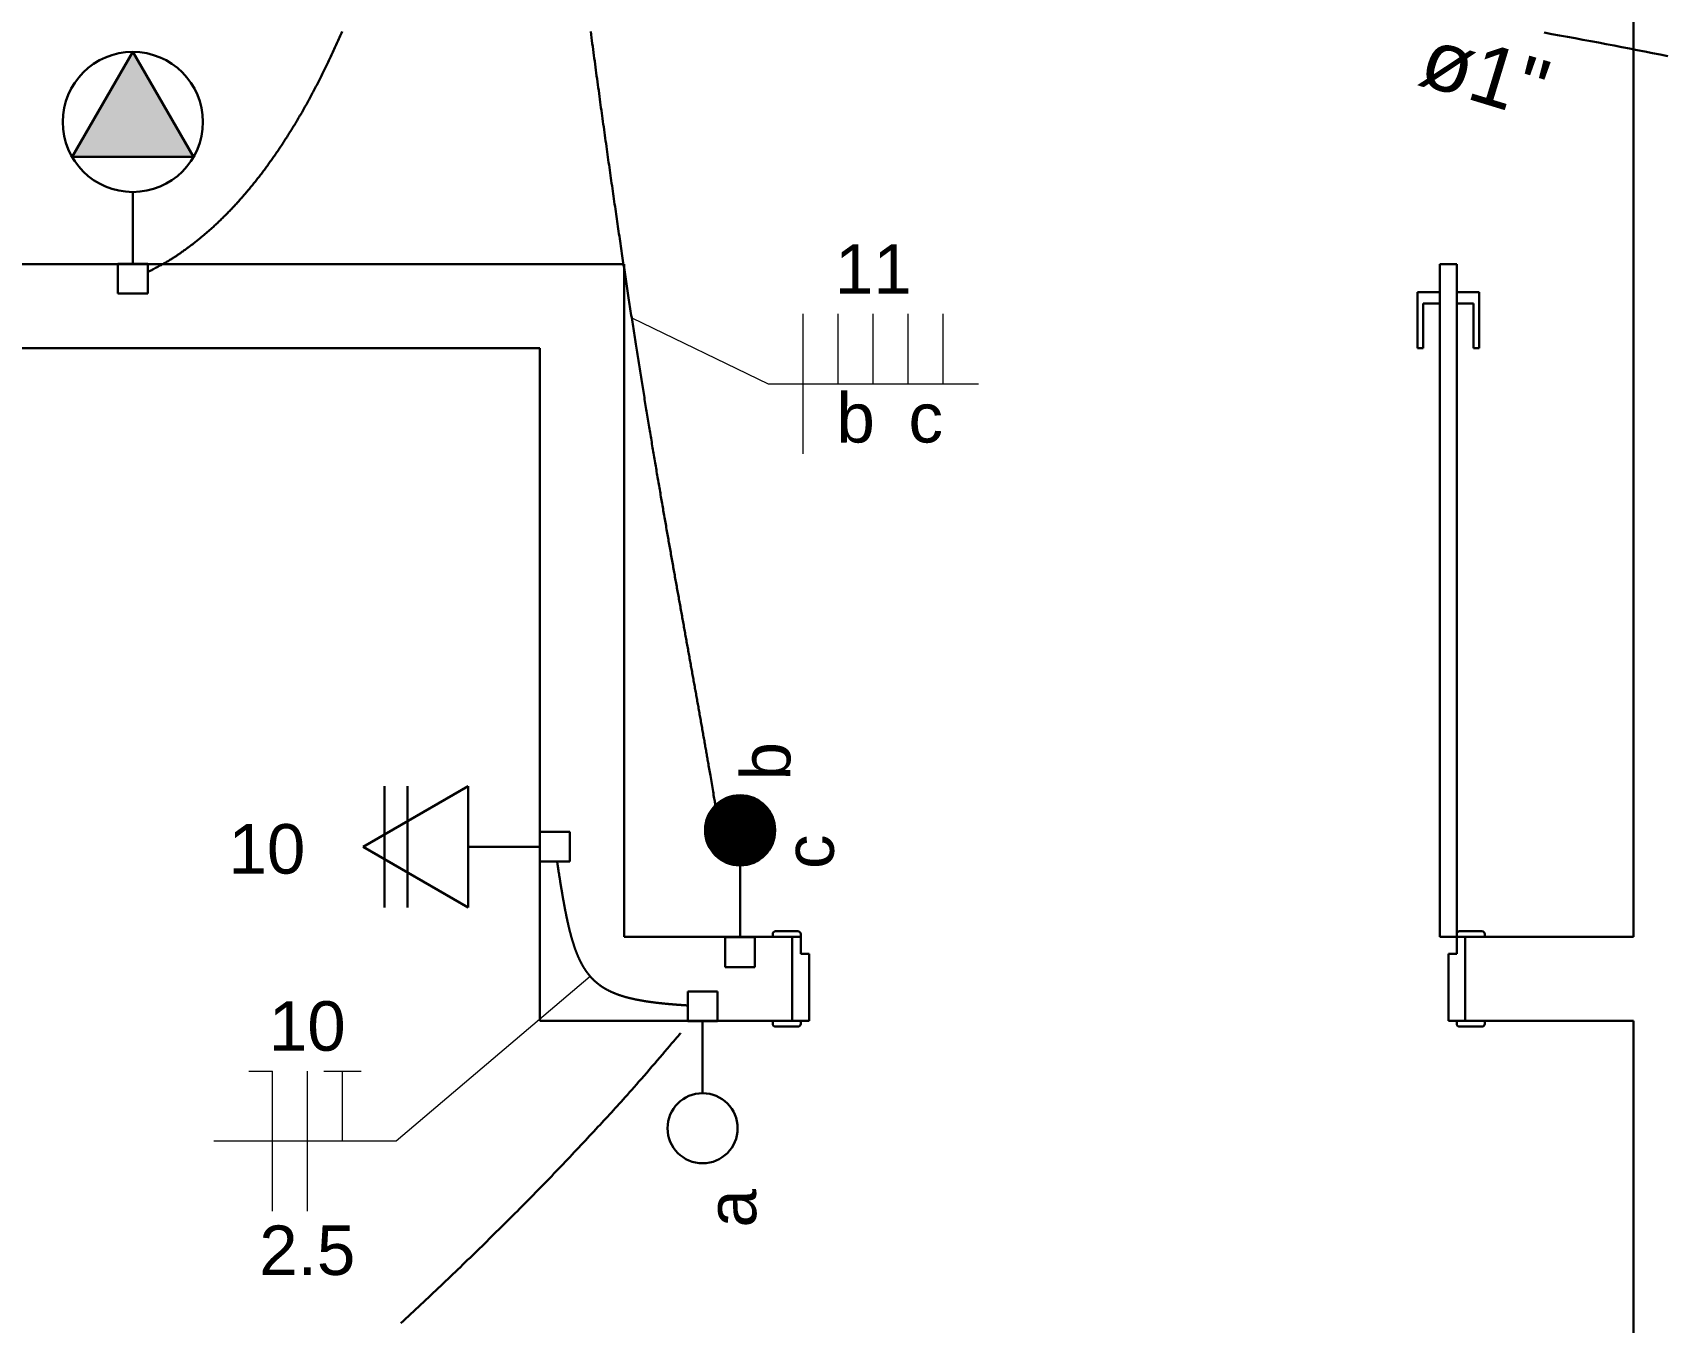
# Model space of a CAD drawing. Header units: millimetres. Extents: x 0 to 55.3, y 20.8 to 61.4.
# Drawn here: x 5.745 to 8.661, y 33.338 to 35.638 of the extents above; entities that cross this region are included whole.
import ezdxf

# ---------------------------------------------------------------- set-up
doc = ezdxf.new("R2010")
doc.units = ezdxf.units.MM
for name, color, linetype, lineweight in [('ARQ_-_ALV_5', 1, 'Continuous', 30), ('ARQ_-_PORTA_2', 2, 'Continuous', 30), ('EL-Condutos', 4, 'Continuous', 30), ('EL-Fios', 2, 'Continuous', 20), ('EL-Textos_fios', 2, 'Continuous', 20), ('EL-Textos_pontos', 2, 'Continuous', 30), ('P-SIMBOL', 3, 'Continuous', 30), ('TE-Condutos', 3, 'Continuous', 30), ('TE-Textos_condutos', 7, 'Continuous', 20)]:
    doc.layers.add(name, color=color, linetype=linetype, lineweight=lineweight)
doc.styles.add('Arial', font='Arial')

msp = doc.modelspace()

# ---------------------------------------------------------------- hatches: boundary and pattern name
at = {"layer": 'P-SIMBOL', "linetype": 'Continuous'}
for points in [[(5.923852, 35.416749), (5.923852, 35.604249), (5.815602, 35.416749)], [(5.923852, 35.416749), (5.923852, 35.604249), (6.032102, 35.416749)]]:
    msp.add_hatch(color=256, dxfattribs=at).paths.add_polyline_path(points)

# ---------------------------------------------------------------- linework, layer by layer
at = {"layer": 'ARQ_-_ALV_5'}
for p, q in [((8.600002, 34.025499), (8.600002, 38.325499)), ((1.650002, 35.225499), (6.800002, 35.225499)), ((6.800002, 34.025499), (6.800002, 35.225499)), ((1.400002, 35.075499), (6.650002, 35.075499)), ((6.650002, 33.875499), (6.650002, 35.075499)), ((6.800002, 34.025499), (7.100002, 34.025499)), ((7.100002, 34.025499), (7.100002, 33.875499)), ((8.300002, 33.875499), (8.300002, 34.025499)), ((8.300002, 34.025499), (8.600002, 34.025499)), ((6.650002, 33.875499), (7.100002, 33.875499)), ((8.300002, 33.875499), (8.600002, 33.875499)), ((8.600002, 30.724499), (8.600002, 33.875499))]:
    msp.add_line(p, q, dxfattribs=at)
at = {"layer": 'ARQ_-_PORTA_2'}
for p, q in [((8.285002, 35.225499), (8.255002, 35.225499)), ((8.255002, 34.025499), (8.255002, 35.225499)), ((8.285002, 35.225499), (8.285002, 34.025499)), ((8.215002, 35.075499), (8.215002, 35.175499)), ((8.215002, 35.175499), (8.255002, 35.175499)), ((8.325002, 35.175499), (8.285002, 35.175499)), ((8.325002, 35.075499), (8.325002, 35.175499)), ((8.255002, 35.155499), (8.225002, 35.155499)), ((8.225002, 35.155499), (8.225002, 35.075499)), ((8.285002, 35.155499), (8.315002, 35.155499)), ((8.315002, 35.155499), (8.315002, 35.075499)), ((8.225002, 35.075499), (8.215002, 35.075499)), ((8.315002, 35.075499), (8.325002, 35.075499)), ((7.065002, 34.030499), (7.065002, 34.025499)), ((7.110002, 34.035499), (7.070002, 34.035499)), ((7.100002, 34.025499), (7.115002, 34.025499)), ((7.115002, 34.025499), (7.115002, 34.030499)), ((7.115002, 34.025499), (7.115002, 33.995499)), ((8.285002, 34.025499), (8.255002, 34.025499)), ((8.285002, 34.025499), (8.285002, 34.030499)), ((8.285002, 34.025499), (8.285002, 33.995499)), ((8.300002, 34.025499), (8.285002, 34.025499)), ((8.290002, 34.035499), (8.330002, 34.035499)), ((8.335002, 34.030499), (8.335002, 34.025499)), ((7.115002, 33.995499), (7.130002, 33.995499)), ((7.130002, 33.995499), (7.130002, 33.875499)), ((8.285002, 33.995499), (8.270002, 33.995499)), ((8.270002, 33.995499), (8.270002, 33.875499)), ((7.065002, 33.870499), (7.065002, 33.875499)), ((7.100002, 33.875499), (7.115002, 33.875499)), ((7.130002, 33.875499), (7.115002, 33.875499)), ((7.115002, 33.875499), (7.115002, 33.870499)), ((8.270002, 33.875499), (8.285002, 33.875499)), ((8.300002, 33.875499), (8.285002, 33.875499)), ((8.285002, 33.875499), (8.285002, 33.870499)), ((8.335002, 33.870499), (8.335002, 33.875499)), ((7.110002, 33.865499), (7.070002, 33.865499)), ((8.290002, 33.865499), (8.330002, 33.865499))]:
    msp.add_line(p, q, dxfattribs=at)
for centre, start, end in [((7.070002, 34.030499), 90, 180), ((7.110002, 34.030499), 0, 90), ((8.290002, 34.030499), 90, 180), ((8.330002, 34.030499), 0, 90), ((7.070002, 33.870499), 180, 270), ((7.110002, 33.870499), 270, 0), ((8.290002, 33.870499), 180, 270), ((8.330002, 33.870499), 270, 0)]:
    msp.add_arc(centre, 0.005, start, end, dxfattribs=at)
at = {"layer": 'EL-Condutos', "linetype": 'Continuous', "flags": 128}
for points in [[(6.297078, 35.64045), (6.295942, 35.637833), (6.294801, 35.635218), (6.293656, 35.632604), (6.292506, 35.629993), (6.291352, 35.627383), (6.290193, 35.624775), (6.28903, 35.62217), (6.287862, 35.619566), (6.28669, 35.616965), (6.285513, 35.614366), (6.284331, 35.611768), (6.283145, 35.609173), (6.281954, 35.60658), (6.280758, 35.60399), (6.279558, 35.601401), (6.278353, 35.598814), (6.277143, 35.59623), (6.275928, 35.593648), (6.274709, 35.591069), (6.273543, 35.588613), (6.272372, 35.58616), (6.271197, 35.583709), (6.270018, 35.58126), (6.268834, 35.578814), (6.267645, 35.576369), (6.266452, 35.573927), (6.265255, 35.571487), (6.264053, 35.569049), (6.262846, 35.566613), (6.261635, 35.56418), (6.260419, 35.561749), (6.259198, 35.55932), (6.257973, 35.556894), (6.256743, 35.55447), (6.255508, 35.552048), (6.254269, 35.549629), (6.253025, 35.547213), (6.251775, 35.544799), (6.250522, 35.542387), (6.249323, 35.540093), (6.24812, 35.537801), (6.246913, 35.535512), (6.245701, 35.533225), (6.244485, 35.53094), (6.243265, 35.528658), (6.242039, 35.526379), (6.24081, 35.524101), (6.239575, 35.521826), (6.238336, 35.519554), (6.237093, 35.517284), (6.235845, 35.515017), (6.234592, 35.512753), (6.233334, 35.51049), (6.232072, 35.508231), (6.230805, 35.505974), (6.229533, 35.50372), (6.228257, 35.501469), (6.226976, 35.49922), (6.225689, 35.496974), (6.224461, 35.494839), (6.223228, 35.492706), (6.22199, 35.490576), (6.220748, 35.488448), (6.219502, 35.486323), (6.218251, 35.484201), (6.216995, 35.482081), (6.215735, 35.479964), (6.214471, 35.47785), (6.213202, 35.475738), (6.211928, 35.47363), (6.21065, 35.471524), (6.209367, 35.469421), (6.208079, 35.46732), (6.206786, 35.465223), (6.205489, 35.463128), (6.204188, 35.461037), (6.202881, 35.458948), (6.20157, 35.456863), (6.200254, 35.45478), (6.198996, 35.452801), (6.197735, 35.450824), (6.196469, 35.44885), (6.195199, 35.44688), (6.193924, 35.444912), (6.192645, 35.442946), (6.191361, 35.440984), (6.190073, 35.439025), (6.18878, 35.437069), (6.187482, 35.435115), (6.186181, 35.433165), (6.184874, 35.431218), (6.183563, 35.429274), (6.182247, 35.427333), (6.180927, 35.425395), (6.179602, 35.423461), (6.178272, 35.421529), (6.176938, 35.419601), (6.175599, 35.417677), (6.174255, 35.415755), (6.172971, 35.413929), (6.171683, 35.412106), (6.170391, 35.410286), (6.169094, 35.408469), (6.167793, 35.406656), (6.166488, 35.404845), (6.165178, 35.403038), (6.163863, 35.401234), (6.162545, 35.399433), (6.161221, 35.397636), (6.159893, 35.395842), (6.158561, 35.394051), (6.157224, 35.392263), (6.155882, 35.390479), (6.154536, 35.388699), (6.153185, 35.386922), (6.15183, 35.385148), (6.150469, 35.383378), (6.149105, 35.381612), (6.147735, 35.379849), (6.146426, 35.378173), (6.145113, 35.376501), (6.143796, 35.374832), (6.142474, 35.373167), (6.141148, 35.371504), (6.139818, 35.369846), (6.138483, 35.368191), (6.137144, 35.366539), (6.135801, 35.364891), (6.134453, 35.363247), (6.133101, 35.361606), (6.131745, 35.359969), (6.130384, 35.358336), (6.129018, 35.356707), (6.127649, 35.355081), (6.126275, 35.353459), (6.124896, 35.351841), (6.123513, 35.350227), (6.122126, 35.348617), (6.120734, 35.347011), (6.119404, 35.345484), (6.118069, 35.343961), (6.11673, 35.342441), (6.115387, 35.340925), (6.114039, 35.339413), (6.112688, 35.337904), (6.111332, 35.336399), (6.109972, 35.334898), (6.108607, 35.333401), (6.107238, 35.331908), (6.105865, 35.330419), (6.104487, 35.328933), (6.103104, 35.327452), (6.101717, 35.325974), (6.100325, 35.324501), (6.098928, 35.323031), (6.097527, 35.321565), (6.096121, 35.320103), (6.09471, 35.318646), (6.093294, 35.317192), (6.091939, 35.315809), (6.090578, 35.314429), (6.089214, 35.313053), (6.087845, 35.311681), (6.086473, 35.310313), (6.085096, 35.308949), (6.083715, 35.30759), (6.082331, 35.306235), (6.080943, 35.304884), (6.079551, 35.303538), (6.078156, 35.302196), (6.076757, 35.300859), (6.075355, 35.299527), (6.07395, 35.298199), (6.072541, 35.296877), (6.07113, 35.295559), (6.069716, 35.294247), (6.068298, 35.29294), (6.066879, 35.291638), (6.065456, 35.290342), (6.064093, 35.289107), (6.062728, 35.287877), (6.06136, 35.286652), (6.059988, 35.285432), (6.058612, 35.284216), (6.057232, 35.283004), (6.055847, 35.281796), (6.054458, 35.280593), (6.053063, 35.279393), (6.051662, 35.278197), (6.050256, 35.277004), (6.048843, 35.275815), (6.047423, 35.27463), (6.045996, 35.273447), (6.044561, 35.272267), (6.043118, 35.271091), (6.041667, 35.269917), (6.040208, 35.268745), (6.038739, 35.267576), (6.03726, 35.266409), (6.035835, 35.265293), (6.034401, 35.26418), (6.032961, 35.26307), (6.031516, 35.261963), (6.030067, 35.260862), (6.028615, 35.259765), (6.027162, 35.258675), (6.025709, 35.257591), (6.024258, 35.256515), (6.022809, 35.255447), (6.021364, 35.254387), (6.019924, 35.253336), (6.018491, 35.252296), (6.017065, 35.251266), (6.015649, 35.250247), (6.014243, 35.24924), (6.012849, 35.248246), (6.011467, 35.247265), (6.0101, 35.246298), (6.008749, 35.245346), (6.007464, 35.244444), (6.006191, 35.243554), (6.004924, 35.242674), (6.003659, 35.241802), (6.002391, 35.240935), (6.001116, 35.240071), (5.99983, 35.239208), (5.998527, 35.238344), (5.997203, 35.237477), (5.995854, 35.236605), (5.994475, 35.235724), (5.993061, 35.234834), (5.991608, 35.233932), (5.990112, 35.233016), (5.988567, 35.232084), (5.98697, 35.231133), (5.985315, 35.230161), (5.983599, 35.229167), (5.981816, 35.228147), (5.979962, 35.2271), (5.978105, 35.226064), (5.976193, 35.225008), (5.974244, 35.223941), (5.972272, 35.222869), (5.970295, 35.221802), (5.968328, 35.220747), (5.966388, 35.219711), (5.964491, 35.218703), (5.962653, 35.217731), (5.960889, 35.216802), (5.959217, 35.215924), (5.957653, 35.215105), (5.956212, 35.214353), (5.95491, 35.213676), (5.953765, 35.213081), (5.952791, 35.212577), (5.952006, 35.212172), (5.951425, 35.211872), (5.951065, 35.211687), (5.950941, 35.211623)], [(6.740439, 35.640649), (6.74118, 35.63509), (6.741922, 35.62953), (6.742622, 35.624286), (6.743324, 35.619042), (6.744027, 35.613799), (6.74473, 35.608555), (6.745434, 35.603312), (6.74614, 35.598068), (6.746846, 35.592825), (6.747553, 35.587582), (6.748262, 35.582339), (6.748971, 35.577096), (6.749681, 35.571853), (6.750392, 35.566611), (6.751104, 35.561368), (6.751817, 35.556126), (6.752531, 35.550884), (6.753246, 35.545642), (6.753962, 35.5404), (6.754679, 35.535158), (6.755397, 35.529916), (6.756116, 35.524675), (6.756795, 35.519731), (6.757475, 35.514787), (6.758156, 35.509843), (6.758837, 35.504899), (6.75952, 35.499955), (6.760204, 35.495011), (6.760888, 35.490068), (6.761574, 35.485125), (6.76226, 35.480181), (6.762948, 35.475238), (6.763636, 35.470295), (6.764325, 35.465353), (6.765015, 35.46041), (6.765706, 35.455467), (6.766398, 35.450525), (6.767091, 35.445583), (6.767785, 35.440641), (6.76848, 35.435699), (6.769176, 35.430757), (6.769873, 35.425815), (6.770531, 35.421152), (6.77119, 35.41649), (6.771851, 35.411828), (6.772512, 35.407166), (6.773173, 35.402504), (6.773836, 35.397842), (6.7745, 35.39318), (6.775164, 35.388519), (6.77583, 35.383857), (6.776496, 35.379196), (6.777164, 35.374535), (6.777832, 35.369874), (6.778501, 35.365213), (6.779171, 35.360552), (6.779842, 35.355891), (6.780514, 35.351231), (6.781186, 35.34657), (6.78186, 35.34191), (6.782535, 35.33725), (6.78321, 35.33259), (6.783849, 35.328191), (6.784488, 35.323792), (6.785129, 35.319394), (6.78577, 35.314996), (6.786412, 35.310597), (6.787055, 35.306199), (6.787698, 35.301801), (6.788343, 35.297403), (6.788988, 35.293006), (6.789635, 35.288608), (6.790282, 35.28421), (6.79093, 35.279813), (6.791579, 35.275416), (6.792228, 35.271019), (6.792879, 35.266622), (6.793531, 35.262225), (6.794183, 35.257828), (6.794836, 35.253432), (6.795491, 35.249035), (6.796146, 35.244639), (6.796766, 35.240486), (6.797386, 35.236333), (6.798008, 35.23218), (6.79863, 35.228027), (6.799253, 35.223875), (6.799877, 35.219722), (6.800501, 35.21557), (6.801127, 35.211418), (6.801753, 35.207266), (6.80238, 35.203114), (6.803008, 35.198962), (6.803637, 35.19481), (6.804266, 35.190659), (6.804897, 35.186507), (6.805528, 35.182356), (6.80616, 35.178205), (6.806793, 35.174054), (6.807427, 35.169903), (6.808062, 35.165752), (6.808697, 35.161601), (6.809299, 35.157676), (6.809902, 35.153751), (6.810505, 35.149826), (6.811109, 35.145901), (6.811714, 35.141976), (6.81232, 35.138051), (6.812926, 35.134126), (6.813533, 35.130202), (6.814141, 35.126278), (6.81475, 35.122353), (6.81536, 35.118429), (6.81597, 35.114505), (6.816581, 35.110581), (6.817193, 35.106657), (6.817806, 35.102734), (6.818419, 35.09881), (6.819034, 35.094887), (6.819649, 35.090963), (6.820265, 35.08704), (6.820882, 35.083117), (6.821466, 35.079401), (6.822052, 35.075686), (6.822638, 35.07197), (6.823225, 35.068255), (6.823813, 35.06454), (6.824402, 35.060825), (6.824991, 35.05711), (6.825581, 35.053395), (6.826171, 35.04968), (6.826763, 35.045965), (6.827355, 35.042251), (6.827948, 35.038536), (6.828541, 35.034822), (6.829136, 35.031108), (6.829731, 35.027394), (6.830326, 35.02368), (6.830923, 35.019966), (6.83152, 35.016252), (6.832118, 35.012539), (6.832717, 35.008825), (6.833286, 35.005301), (6.833855, 35.001777), (6.834425, 34.998253), (6.834996, 34.99473), (6.835568, 34.991206), (6.83614, 34.987683), (6.836713, 34.984159), (6.837286, 34.980636), (6.83786, 34.977113), (6.838435, 34.97359), (6.839011, 34.970067), (6.839587, 34.966544), (6.840164, 34.963021), (6.840741, 34.959499), (6.841319, 34.955976), (6.841898, 34.952454), (6.842478, 34.948931), (6.843058, 34.945409), (6.843639, 34.941887), (6.84422, 34.938365), (6.844774, 34.935015), (6.845328, 34.931664), (6.845883, 34.928314), (6.846439, 34.924964), (6.846995, 34.921614), (6.847552, 34.918264), (6.848109, 34.914914), (6.848667, 34.911565), (6.849226, 34.908215), (6.849785, 34.904866), (6.850345, 34.901516), (6.850905, 34.898167), (6.851466, 34.894818), (6.852028, 34.891469), (6.85259, 34.88812), (6.853153, 34.884771), (6.853716, 34.881422), (6.85428, 34.878073), (6.854845, 34.874725), (6.85541, 34.871376), (6.855949, 34.868181), (6.85649, 34.864987), (6.85703, 34.861792), (6.857572, 34.858598), (6.858113, 34.855403), (6.858656, 34.852209), (6.859199, 34.849015), (6.859742, 34.845821), (6.860286, 34.842627), (6.86083, 34.839433), (6.861375, 34.836239), (6.861921, 34.833045), (6.862467, 34.829851), (6.863013, 34.826658), (6.86356, 34.823464), (6.864108, 34.820271), (6.864656, 34.817077), (6.865204, 34.813884), (6.865753, 34.810691), (6.866303, 34.807498), (6.866829, 34.804441), (6.867356, 34.801384), (6.867884, 34.798327), (6.868411, 34.79527), (6.86894, 34.792213), (6.869469, 34.789156), (6.869998, 34.7861), (6.870528, 34.783043), (6.871058, 34.779987), (6.871588, 34.77693), (6.872119, 34.773874), (6.87265, 34.770817), (6.873182, 34.767761), (6.873715, 34.764705), (6.874247, 34.761649), (6.87478, 34.758593), (6.875314, 34.755537), (6.875848, 34.752481), (6.876382, 34.749425), (6.876916, 34.74637), (6.877431, 34.743432), (6.877946, 34.740495), (6.878461, 34.737557), (6.878976, 34.73462), (6.879492, 34.731683), (6.880008, 34.728745), (6.880525, 34.725808), (6.881041, 34.722871), (6.881559, 34.719934), (6.882076, 34.716997), (6.882594, 34.71406), (6.883112, 34.711123), (6.883631, 34.708187), (6.88415, 34.70525), (6.884669, 34.702313), (6.885188, 34.699377), (6.885708, 34.69644), (6.886228, 34.693504), (6.886748, 34.690567), (6.887269, 34.687631), (6.887772, 34.684795), (6.888276, 34.681959), (6.888779, 34.679124), (6.889283, 34.676288), (6.889787, 34.673452), (6.890292, 34.670617), (6.890796, 34.667781), (6.891301, 34.664946), (6.891806, 34.66211), (6.892312, 34.659275), (6.892817, 34.656439), (6.893323, 34.653604), (6.893829, 34.650769), (6.894336, 34.647933), (6.894842, 34.645098), (6.895349, 34.642262), (6.895856, 34.639427), (6.896363, 34.636592), (6.89687, 34.633756), (6.897378, 34.630921), (6.897871, 34.628168), (6.898364, 34.625416), (6.898857, 34.622663), (6.89935, 34.61991), (6.899844, 34.617158), (6.900337, 34.614405), (6.900831, 34.611653), (6.901325, 34.6089), (6.901819, 34.606148), (6.902313, 34.603396), (6.902808, 34.600643), (6.903302, 34.597891), (6.903797, 34.595139), (6.904291, 34.592387), (6.904786, 34.589636), (6.905281, 34.586884), (6.905775, 34.584133), (6.90627, 34.581381), (6.906765, 34.57863), (6.90726, 34.575879), (6.907743, 34.573193), (6.908227, 34.570508), (6.90871, 34.567823), (6.909193, 34.565137), (6.909677, 34.562452), (6.91016, 34.559767), (6.910644, 34.557081), (6.911127, 34.554396), (6.911611, 34.55171), (6.912095, 34.549024), (6.912578, 34.546338), (6.913062, 34.543651), (6.913546, 34.540965), (6.91403, 34.538278), (6.914514, 34.53559), (6.914998, 34.532902), (6.915482, 34.530214), (6.915966, 34.527525), (6.91645, 34.524835), (6.916934, 34.522145), (6.91741, 34.519502), (6.917885, 34.516858), (6.918361, 34.514214), (6.918837, 34.51157), (6.919312, 34.508926), (6.919788, 34.506282), (6.920263, 34.503638), (6.920738, 34.500994), (6.921213, 34.498351), (6.921688, 34.495709), (6.922162, 34.493068), (6.922637, 34.490427), (6.923111, 34.487788), (6.923584, 34.48515), (6.924057, 34.482514), (6.92453, 34.479879), (6.925002, 34.477246), (6.925474, 34.474614), (6.925946, 34.471985), (6.926417, 34.469358), (6.926882, 34.466763), (6.927346, 34.46417), (6.92781, 34.461577), (6.928274, 34.458986), (6.928738, 34.456394), (6.929201, 34.453802), (6.929665, 34.451209), (6.930128, 34.448615), (6.930592, 34.446018), (6.931056, 34.443419), (6.93152, 34.440816), (6.931984, 34.43821), (6.93245, 34.435599), (6.932915, 34.432984), (6.933381, 34.430363), (6.933848, 34.427736), (6.934316, 34.425103), (6.934785, 34.422462), (6.935255, 34.419814), (6.935726, 34.417157), (6.936195, 34.414505), (6.936666, 34.411847), (6.937137, 34.409183), (6.937608, 34.406517), (6.938079, 34.403851), (6.938549, 34.401186), (6.939018, 34.398525), (6.939486, 34.395869), (6.939953, 34.393221), (6.940417, 34.390583), (6.94088, 34.387957), (6.941339, 34.385344), (6.941796, 34.382747), (6.942249, 34.380168), (6.942699, 34.377609), (6.943144, 34.375072), (6.943585, 34.372558), (6.944022, 34.370071), (6.944453, 34.367612), (6.944879, 34.365183), (6.9453, 34.362779), (6.945717, 34.3604), (6.94613, 34.358038), (6.946542, 34.355686), (6.946953, 34.353335), (6.947364, 34.350978), (6.947777, 34.348607), (6.948193, 34.346215), (6.948614, 34.343795), (6.94904, 34.341337), (6.949474, 34.338836), (6.949915, 34.336283), (6.950366, 34.33367), (6.950827, 34.33099), (6.951301, 34.328235), (6.951788, 34.325398), (6.952289, 34.322471), (6.952807, 34.319447), (6.953341, 34.316316), (6.953893, 34.313073), (6.95447, 34.309685), (6.955061, 34.306203), (6.955663, 34.302657), (6.95627, 34.299074), (6.956878, 34.295484), (6.957482, 34.291916), (6.958077, 34.288399), (6.958658, 34.284962), (6.95922, 34.281633), (6.959758, 34.278442), (6.960269, 34.275418), (6.960746, 34.272589), (6.961185, 34.269985), (6.961581, 34.267634), (6.961929, 34.265565), (6.962225, 34.263807), (6.962464, 34.26239), (6.96264, 34.261342), (6.96275, 34.260692), (6.962787, 34.260468)], [(6.913202, 33.903164), (6.913124, 33.903169), (6.912899, 33.903184), (6.912536, 33.903209), (6.912046, 33.903242), (6.911438, 33.903284), (6.910723, 33.903333), (6.90991, 33.903388), (6.90901, 33.90345), (6.908032, 33.903518), (6.906987, 33.90359), (6.905886, 33.903666), (6.904737, 33.903747), (6.903551, 33.90383), (6.902339, 33.903915), (6.90111, 33.904002), (6.899874, 33.90409), (6.898641, 33.904179), (6.897422, 33.904267), (6.896226, 33.904354), (6.895064, 33.90444), (6.89401, 33.904519), (6.892993, 33.904596), (6.892009, 33.904671), (6.891056, 33.904745), (6.890132, 33.904818), (6.889234, 33.90489), (6.88836, 33.904961), (6.887507, 33.905031), (6.886673, 33.9051), (6.885856, 33.905169), (6.885052, 33.905238), (6.884261, 33.905307), (6.883478, 33.905376), (6.882702, 33.905445), (6.88193, 33.905515), (6.881159, 33.905585), (6.880388, 33.905656), (6.879614, 33.905728), (6.878834, 33.905801), (6.878046, 33.905875), (6.877297, 33.905946), (6.87654, 33.906019), (6.875775, 33.906092), (6.875002, 33.906167), (6.874222, 33.906243), (6.873436, 33.90632), (6.872644, 33.906398), (6.871847, 33.906477), (6.871046, 33.906558), (6.87024, 33.906639), (6.869432, 33.906722), (6.86862, 33.906805), (6.867807, 33.90689), (6.866992, 33.906975), (6.866176, 33.907061), (6.86536, 33.907148), (6.864544, 33.907236), (6.863729, 33.907325), (6.862916, 33.907415), (6.862104, 33.907505), (6.861346, 33.90759), (6.860589, 33.907676), (6.859835, 33.907763), (6.859083, 33.907851), (6.858333, 33.907939), (6.857584, 33.908028), (6.856837, 33.908118), (6.856091, 33.908208), (6.855346, 33.9083), (6.854603, 33.908392), (6.85386, 33.908485), (6.853118, 33.908579), (6.852377, 33.908674), (6.851637, 33.90877), (6.850896, 33.908867), (6.850156, 33.908965), (6.849416, 33.909064), (6.848676, 33.909164), (6.847936, 33.909265), (6.847195, 33.909367), (6.846501, 33.909463), (6.845806, 33.909561), (6.845111, 33.90966), (6.844415, 33.909759), (6.84372, 33.90986), (6.843024, 33.909961), (6.842327, 33.910064), (6.841631, 33.910168), (6.840935, 33.910272), (6.840238, 33.910378), (6.839541, 33.910485), (6.838845, 33.910593), (6.838148, 33.910702), (6.837452, 33.910812), (6.836755, 33.910923), (6.836059, 33.911036), (6.835363, 33.91115), (6.834667, 33.911264), (6.833972, 33.91138), (6.833277, 33.911497), (6.832625, 33.911608), (6.831974, 33.91172), (6.831324, 33.911833), (6.830673, 33.911947), (6.830023, 33.912062), (6.829373, 33.912179), (6.828724, 33.912296), (6.828075, 33.912415), (6.827426, 33.912534), (6.826777, 33.912655), (6.826129, 33.912777), (6.82548, 33.912901), (6.824833, 33.913025), (6.824185, 33.913151), (6.823538, 33.913278), (6.822891, 33.913407), (6.822244, 33.913536), (6.821597, 33.913667), (6.820951, 33.9138), (6.820305, 33.913933), (6.819699, 33.91406), (6.819093, 33.914188), (6.818487, 33.914317), (6.817882, 33.914447), (6.817277, 33.914579), (6.816672, 33.914711), (6.816068, 33.914846), (6.815463, 33.914981), (6.814859, 33.915118), (6.814255, 33.915256), (6.813652, 33.915395), (6.813049, 33.915536), (6.812446, 33.915678), (6.811844, 33.915821), (6.811241, 33.915966), (6.81064, 33.916112), (6.810038, 33.91626), (6.809437, 33.916409), (6.808836, 33.91656), (6.808236, 33.916712), (6.807672, 33.916856), (6.807108, 33.917002), (6.806545, 33.917149), (6.805981, 33.917297), (6.805419, 33.917447), (6.804856, 33.917598), (6.804294, 33.917751), (6.803733, 33.917905), (6.803172, 33.91806), (6.802611, 33.918217), (6.802051, 33.918376), (6.801491, 33.918536), (6.800931, 33.918697), (6.800372, 33.91886), (6.799813, 33.919024), (6.799255, 33.91919), (6.798698, 33.919358), (6.79814, 33.919527), (6.797584, 33.919697), (6.797027, 33.91987), (6.796503, 33.920034), (6.795979, 33.920199), (6.795455, 33.920366), (6.794932, 33.920535), (6.79441, 33.920705), (6.793888, 33.920876), (6.793366, 33.921049), (6.792845, 33.921224), (6.792324, 33.9214), (6.791804, 33.921578), (6.791285, 33.921757), (6.790766, 33.921938), (6.790248, 33.92212), (6.78973, 33.922304), (6.789213, 33.92249), (6.788696, 33.922677), (6.78818, 33.922866), (6.787665, 33.923057), (6.78715, 33.923249), (6.786636, 33.923444), (6.786149, 33.923629), (6.785662, 33.923817), (6.785176, 33.924006), (6.784691, 33.924196), (6.784206, 33.924388), (6.783722, 33.924582), (6.783238, 33.924778), (6.782755, 33.924975), (6.782273, 33.925173), (6.781792, 33.925373), (6.781311, 33.925575), (6.780831, 33.925779), (6.780352, 33.925984), (6.779873, 33.926192), (6.779395, 33.9264), (6.778918, 33.926611), (6.778442, 33.926823), (6.777967, 33.927037), (6.777492, 33.927253), (6.777018, 33.927471), (6.776566, 33.92768), (6.776114, 33.927892), (6.775663, 33.928105), (6.775213, 33.928319), (6.774764, 33.928536), (6.774316, 33.928754), (6.773868, 33.928973), (6.773421, 33.929195), (6.772975, 33.929418), (6.77253, 33.929643), (6.772086, 33.929869), (6.771643, 33.930098), (6.771201, 33.930328), (6.770759, 33.930559), (6.770319, 33.930793), (6.769879, 33.931028), (6.76944, 33.931265), (6.769003, 33.931504), (6.768566, 33.931745), (6.76813, 33.931987), (6.767711, 33.932223), (6.767292, 33.932461), (6.766874, 33.9327), (6.766457, 33.932941), (6.766041, 33.933183), (6.765626, 33.933428), (6.765212, 33.933674), (6.7648, 33.933922), (6.764388, 33.934171), (6.763977, 33.934422), (6.763567, 33.934675), (6.763159, 33.93493), (6.762751, 33.935187), (6.762345, 33.935445), (6.761939, 33.935705), (6.761535, 33.935966), (6.761132, 33.93623), (6.76073, 33.936495), (6.76033, 33.936762), (6.75993, 33.937031), (6.759541, 33.937295), (6.759152, 33.937561), (6.758765, 33.937829), (6.75838, 33.938098), (6.757995, 33.938369), (6.757611, 33.938642), (6.757229, 33.938916), (6.756848, 33.939193), (6.756468, 33.93947), (6.756089, 33.93975), (6.755712, 33.940031), (6.755336, 33.940314), (6.754961, 33.940599), (6.754588, 33.940885), (6.754215, 33.941173), (6.753844, 33.941462), (6.753475, 33.941754), (6.753106, 33.942047), (6.752739, 33.942341), (6.752374, 33.942637), (6.752013, 33.942933), (6.751653, 33.943229), (6.751295, 33.943528), (6.750938, 33.943828), (6.750582, 33.94413), (6.750228, 33.944433), (6.749875, 33.944738), (6.749524, 33.945044), (6.749174, 33.945352), (6.748825, 33.945662), (6.748478, 33.945973), (6.748132, 33.946286), (6.747788, 33.946601), (6.747445, 33.946917), (6.747104, 33.947234), (6.746763, 33.947553), (6.746425, 33.947874), (6.746088, 33.948196), (6.745752, 33.948519), (6.745418, 33.948845), (6.745084, 33.949173), (6.744751, 33.949503), (6.744419, 33.949834), (6.744089, 33.950167), (6.743761, 33.950501), (6.743434, 33.950837), (6.743109, 33.951175), (6.742785, 33.951513), (6.742463, 33.951854), (6.742142, 33.952195), (6.741823, 33.952538), (6.741505, 33.952883), (6.741189, 33.953229), (6.740875, 33.953576), (6.740562, 33.953925), (6.74025, 33.954275), (6.73994, 33.954626), (6.739632, 33.954979), (6.739325, 33.955334), (6.73902, 33.955689), (6.73871, 33.956053), (6.738402, 33.956418), (6.738096, 33.956784), (6.737791, 33.957152), (6.737488, 33.957521), (6.737187, 33.957891), (6.736887, 33.958263), (6.736589, 33.958636), (6.736292, 33.95901), (6.735997, 33.959386), (6.735704, 33.959762), (6.735412, 33.96014), (6.735122, 33.96052), (6.734834, 33.9609), (6.734547, 33.961282), (6.734261, 33.961664), (6.733977, 33.962048), (6.733695, 33.962434), (6.733415, 33.96282), (6.733136, 33.963207), (6.732849, 33.963608), (6.732565, 33.964011), (6.732282, 33.964414), (6.732001, 33.964818), (6.731721, 33.965224), (6.731443, 33.965631), (6.731167, 33.966039), (6.730892, 33.966448), (6.730619, 33.966858), (6.730348, 33.967269), (6.730078, 33.967681), (6.72981, 33.968094), (6.729544, 33.968509), (6.729279, 33.968924), (6.729015, 33.96934), (6.728754, 33.969758), (6.728494, 33.970176), (6.728235, 33.970595), (6.727978, 33.971016), (6.727722, 33.971437), (6.727458, 33.971877), (6.727195, 33.972318), (6.726934, 33.97276), (6.726674, 33.973203), (6.726416, 33.973647), (6.72616, 33.974092), (6.725905, 33.974538), (6.725652, 33.974985), (6.7254, 33.975432), (6.72515, 33.975881), (6.724902, 33.976331), (6.724655, 33.976781), (6.72441, 33.977232), (6.724167, 33.977684), (6.723925, 33.978137), (6.723684, 33.978591), (6.723445, 33.979045), (6.723208, 33.979501), (6.722972, 33.979957), (6.722737, 33.980414), (6.722492, 33.980895), (6.722249, 33.981376), (6.722008, 33.981859), (6.721768, 33.982342), (6.721529, 33.982827), (6.721292, 33.983312), (6.721057, 33.983797), (6.720824, 33.984284), (6.720591, 33.984771), (6.720361, 33.985259), (6.720132, 33.985747), (6.719904, 33.986237), (6.719678, 33.986727), (6.719453, 33.987217), (6.71923, 33.987709), (6.719009, 33.988201), (6.718788, 33.988694), (6.71857, 33.989187), (6.718352, 33.989681), (6.718136, 33.990175), (6.717909, 33.990699), (6.717684, 33.991223), (6.71746, 33.991748), (6.717238, 33.992273), (6.717017, 33.992799), (6.716798, 33.993326), (6.71658, 33.993853), (6.716364, 33.994381), (6.716149, 33.994909), (6.715936, 33.995438), (6.715724, 33.995968), (6.715513, 33.996498), (6.715304, 33.997029), (6.715096, 33.99756), (6.714889, 33.998092), (6.714684, 33.998624), (6.71448, 33.999157), (6.714278, 33.99969), (6.714076, 34.000224), (6.713876, 34.000758), (6.713666, 34.001326), (6.713456, 34.001894), (6.713248, 34.002463), (6.713042, 34.003032), (6.712837, 34.003601), (6.712633, 34.004171), (6.71243, 34.004742), (6.712229, 34.005313), (6.712029, 34.005884), (6.711831, 34.006456), (6.711634, 34.007029), (6.711438, 34.007602), (6.711243, 34.008175), (6.71105, 34.008749), (6.710858, 34.009323), (6.710667, 34.009897), (6.710477, 34.010472), (6.710288, 34.011048), (6.710101, 34.011623), (6.709915, 34.0122), (6.709718, 34.012813), (6.709522, 34.013427), (6.709328, 34.014041), (6.709135, 34.014655), (6.708944, 34.01527), (6.708753, 34.015885), (6.708564, 34.016501), (6.708376, 34.017117), (6.708189, 34.017733), (6.708003, 34.01835), (6.707819, 34.018967), (6.707635, 34.019585), (6.707453, 34.020203), (6.707272, 34.020821), (6.707092, 34.021439), (6.706913, 34.022058), (6.706735, 34.022677), (6.706558, 34.023296), (6.706383, 34.023916), (6.706208, 34.024536), (6.706023, 34.025197), (6.705839, 34.025857), (6.705656, 34.026519), (6.705475, 34.02718), (6.705295, 34.027842), (6.705115, 34.028505), (6.704937, 34.029167), (6.70476, 34.02983), (6.704584, 34.030493), (6.704409, 34.031156), (6.704235, 34.03182), (6.704062, 34.032484), (6.70389, 34.033148), (6.703719, 34.033812), (6.703548, 34.034477), (6.703379, 34.035142), (6.703211, 34.035807), (6.703044, 34.036473), (6.702878, 34.037138), (6.702712, 34.037804), (6.702537, 34.038514), (6.702363, 34.039224), (6.70219, 34.039934), (6.702017, 34.040645), (6.701846, 34.041356), (6.701676, 34.042067), (6.701506, 34.042778), (6.701338, 34.043489), (6.701171, 34.044201), (6.701004, 34.044913), (6.700838, 34.045625), (6.700673, 34.046337), (6.700509, 34.04705), (6.700346, 34.047762), (6.700184, 34.048475), (6.700023, 34.049188), (6.699862, 34.049901), (6.699702, 34.050614), (6.699543, 34.051328), (6.699385, 34.052041), (6.699218, 34.052801), (6.699051, 34.053562), (6.698885, 34.054322), (6.69872, 34.055083), (6.698556, 34.055844), (6.698392, 34.056605), (6.69823, 34.057366), (6.698068, 34.058128), (6.697907, 34.05889), (6.697746, 34.059652), (6.697587, 34.060414), (6.697428, 34.061176), (6.69727, 34.061939), (6.697113, 34.062701), (6.696956, 34.063465), (6.6968, 34.064228), (6.696645, 34.064991), (6.69649, 34.065755), (6.696336, 34.066519), (6.696183, 34.067284), (6.696021, 34.068098), (6.695859, 34.068912), (6.695698, 34.069727), (6.695537, 34.070542), (6.695377, 34.071357), (6.695218, 34.072172), (6.69506, 34.072987), (6.694902, 34.073802), (6.694745, 34.074617), (6.694589, 34.075432), (6.694434, 34.076247), (6.694279, 34.077062), (6.694124, 34.077876), (6.693971, 34.078691), (6.693818, 34.079505), (6.693665, 34.080318), (6.693514, 34.081132), (6.693363, 34.081945), (6.693212, 34.082757), (6.693063, 34.083569), (6.692904, 34.084432), (6.692746, 34.085294), (6.692589, 34.086157), (6.692432, 34.087019), (6.692276, 34.087881), (6.692121, 34.088743), (6.691966, 34.089606), (6.691811, 34.090469), (6.691657, 34.091333), (6.691503, 34.092198), (6.69135, 34.093064), (6.691197, 34.093932), (6.691044, 34.0948), (6.690892, 34.09567), (6.69074, 34.096542), (6.690588, 34.097416), (6.690436, 34.098292), (6.690284, 34.09917), (6.690132, 34.10005), (6.689981, 34.100933), (6.68982, 34.101874), (6.689659, 34.102818), (6.689498, 34.103763), (6.689338, 34.104709), (6.689178, 34.105655), (6.689018, 34.106601), (6.688859, 34.107546), (6.688701, 34.108489), (6.688544, 34.10943), (6.688387, 34.110368), (6.688232, 34.111301), (6.688077, 34.11223), (6.687924, 34.113154), (6.687772, 34.114072), (6.687622, 34.114983), (6.687473, 34.115887), (6.687326, 34.116782), (6.68718, 34.117669), (6.687036, 34.118547), (6.686894, 34.119414), (6.686746, 34.120323), (6.686599, 34.121223), (6.686453, 34.122116), (6.686309, 34.123005), (6.686165, 34.123894), (6.686021, 34.124785), (6.685876, 34.12568), (6.685731, 34.126583), (6.685584, 34.127497), (6.685436, 34.128423), (6.685285, 34.129366), (6.685132, 34.130328), (6.684976, 34.131312), (6.684816, 34.13232), (6.684653, 34.133356), (6.684485, 34.134423), (6.684312, 34.135522), (6.684133, 34.136657), (6.68395, 34.137832), (6.68376, 34.139048), (6.683551, 34.140382), (6.683337, 34.141756), (6.68312, 34.143156), (6.6829, 34.144571), (6.682679, 34.14599), (6.682461, 34.147402), (6.682245, 34.148794), (6.682034, 34.150155), (6.68183, 34.151474), (6.681635, 34.152739), (6.681449, 34.153938), (6.681276, 34.15506), (6.681116, 34.156093), (6.680972, 34.157026), (6.680846, 34.157847), (6.680738, 34.158545), (6.680651, 34.159108), (6.680587, 34.159524), (6.680547, 34.159782), (6.680534, 34.159871)], [(6.401829, 33.336619), (6.406343, 33.340786), (6.410853, 33.344956), (6.41536, 33.34913), (6.419863, 33.353307), (6.424362, 33.357488), (6.428795, 33.361614), (6.433225, 33.365744), (6.43765, 33.369877), (6.442072, 33.374014), (6.446491, 33.378155), (6.450906, 33.3823), (6.455318, 33.386448), (6.459726, 33.390601), (6.464131, 33.394758), (6.468532, 33.398919), (6.472931, 33.403084), (6.477326, 33.407253), (6.481718, 33.411427), (6.486106, 33.415606), (6.490492, 33.419789), (6.494875, 33.423977), (6.499254, 33.428169), (6.503631, 33.432367), (6.508005, 33.436569), (6.512376, 33.440777), (6.516669, 33.444917), (6.520959, 33.449062), (6.525246, 33.453211), (6.529529, 33.457364), (6.533809, 33.461521), (6.538084, 33.465682), (6.542356, 33.469846), (6.546623, 33.474014), (6.550886, 33.478184), (6.555143, 33.482357), (6.559396, 33.486532), (6.563642, 33.490709), (6.567884, 33.494889), (6.572119, 33.499069), (6.576348, 33.503251), (6.580571, 33.507434), (6.584787, 33.511618), (6.588997, 33.515803), (6.593199, 33.519987), (6.597393, 33.524172), (6.601494, 33.52827), (6.605589, 33.532369), (6.609677, 33.53647), (6.613761, 33.540574), (6.61784, 33.544681), (6.621916, 33.548793), (6.62599, 33.552911), (6.630062, 33.557035), (6.634133, 33.561167), (6.638203, 33.565308), (6.642275, 33.569459), (6.646348, 33.573621), (6.650423, 33.577794), (6.654501, 33.58198), (6.658583, 33.58618), (6.66267, 33.590394), (6.666762, 33.594624), (6.67086, 33.598871), (6.674965, 33.603136), (6.679078, 33.607419), (6.683099, 33.611617), (6.687125, 33.61583), (6.691153, 33.620055), (6.695181, 33.624287), (6.699205, 33.628525), (6.703222, 33.632764), (6.707229, 33.637), (6.711224, 33.641231), (6.715203, 33.645452), (6.719164, 33.649661), (6.723103, 33.653853), (6.727018, 33.658025), (6.730905, 33.662174), (6.734761, 33.666295), (6.738584, 33.670387), (6.742371, 33.674444), (6.746118, 33.678464), (6.749823, 33.682443), (6.753482, 33.686378), (6.757093, 33.690264), (6.760556, 33.693995), (6.76398, 33.69769), (6.767377, 33.701361), (6.770757, 33.705022), (6.774131, 33.708684), (6.777509, 33.712361), (6.780901, 33.716065), (6.784318, 33.719809), (6.787771, 33.723606), (6.791269, 33.727468), (6.794825, 33.731407), (6.798447, 33.735438), (6.802147, 33.739571), (6.805935, 33.74382), (6.809822, 33.748197), (6.813818, 33.752716), (6.817933, 33.757388), (6.822178, 33.762227), (6.826564, 33.767244), (6.831101, 33.772453), (6.835639, 33.77768), (6.84029, 33.783054), (6.845017, 33.788529), (6.849784, 33.794062), (6.854552, 33.799606), (6.859284, 33.805118), (6.863943, 33.810552), (6.868491, 33.815863), (6.87289, 33.821007), (6.877103, 33.82594), (6.881093, 33.830615), (6.884822, 33.834988), (6.888253, 33.839015), (6.891348, 33.84265), (6.894069, 33.84585), (6.89638, 33.848568), (6.898243, 33.85076), (6.89962, 33.852381), (6.900473, 33.853387), (6.900766, 33.853732)]]:
    msp.add_lwpolyline(points, dxfattribs=at)
at = {"layer": 'EL-Fios'}
for p, q in [((7.119352, 34.887199), (7.119352, 35.137199)), ((7.181852, 35.012199), (7.181852, 35.137199)), ((7.244352, 35.012199), (7.244352, 35.137199)), ((7.306852, 35.012199), (7.306852, 35.137199)), ((7.369352, 35.012199), (7.369352, 35.137199)), ((6.131052, 33.785899), (6.172752, 33.785899)), ((6.172752, 33.535899), (6.172752, 33.785899)), ((6.235252, 33.535899), (6.235252, 33.785899)), ((6.264402, 33.785899), (6.331052, 33.785899)), ((6.297752, 33.660899), (6.297752, 33.785899))]:
    msp.add_line(p, q, dxfattribs=at)
at = {"layer": 'EL-Textos_fios'}
for p, q in [((6.813602, 35.129849), (7.056852, 35.012199)), ((7.056852, 35.012199), (7.431852, 35.012199)), ((6.739602, 33.955049), (6.393552, 33.660899)), ((6.393552, 33.660899), (6.068552, 33.660899))]:
    msp.add_line(p, q, dxfattribs=at)
at = {"layer": 'P-SIMBOL'}
for p, q in [((5.923852, 35.604249), (5.815552, 35.416749)), ((6.032102, 35.416749), (5.923852, 35.604249)), ((5.815552, 35.416749), (6.032102, 35.416749)), ((5.923852, 35.354249), (5.923852, 35.226249)), ((5.897352, 35.226249), (5.950402, 35.226249)), ((5.897352, 35.173199), (5.897352, 35.226249)), ((5.950402, 35.226249), (5.950402, 35.173199)), ((5.950402, 35.173199), (5.897352, 35.173199)), ((6.334502, 34.186349), (6.522002, 34.294599)), ((6.372902, 34.294599), (6.372902, 34.078099)), ((6.413552, 34.294599), (6.413552, 34.078099)), ((6.522002, 34.294599), (6.522002, 34.078099)), ((6.650002, 34.159849), (6.650002, 34.212899)), ((6.650002, 34.212899), (6.703052, 34.212899)), ((6.703052, 34.212899), (6.703052, 34.159849)), ((6.522002, 34.078099), (6.334502, 34.186349)), ((6.522002, 34.186349), (6.650002, 34.186349)), ((6.703052, 34.159849), (6.650002, 34.159849)), ((7.006852, 34.153199), (7.006852, 34.024699)), ((6.980302, 34.024699), (7.033352, 34.024699)), ((6.980302, 33.971649), (6.980302, 34.024699)), ((7.033352, 34.024699), (7.033352, 33.971649)), ((7.033352, 33.971649), (6.980302, 33.971649)), ((6.913552, 33.928099), (6.966552, 33.928099)), ((6.913552, 33.875049), (6.913552, 33.928099)), ((6.966552, 33.928099), (6.966552, 33.875049)), ((6.966552, 33.875049), (6.913552, 33.875049)), ((6.940052, 33.746549), (6.940052, 33.875049))]:
    msp.add_line(p, q, dxfattribs=at)
at = {"layer": 'P-SIMBOL', "const_width": 0.061256}
msp.add_lwpolyline([(6.976223, 34.215449, 1), (7.03748, 34.215449, 1)], format="xyb", close=True, dxfattribs=at)
at = {"layer": 'P-SIMBOL'}
for centre, radius in [((5.923852, 35.479249), 0.125), ((7.006852, 34.215699), 0.0625), ((7.006852, 34.215449), 0.0625), ((6.940052, 33.684049), 0.0625)]:
    msp.add_circle(centre, radius, dxfattribs=at)
at = {"layer": 'TE-Condutos', "linetype": 'Continuous', "flags": 128}
msp.add_lwpolyline([(8.440739, 35.6386), (8.454618, 35.636109), (8.468494, 35.6336), (8.482366, 35.631072), (8.496236, 35.628527), (8.510102, 35.625963), (8.523964, 35.623382), (8.537823, 35.620782), (8.551679, 35.618164), (8.565532, 35.615528), (8.579258, 35.612898), (8.592981, 35.61025), (8.6067, 35.607584), (8.620416, 35.6049), (8.634128, 35.602198), (8.647837, 35.599479), (8.661542, 35.596742)], dxfattribs=at)

# ---------------------------------------------------------------- texts
at = {"layer": 'EL-Textos_fios', "char_height": 0.08825, "attachment_point": 8, "line_spacing_factor": 0.798, "style": 'Arial'}
for s, insert, width in [('11', (7.244502, 35.172621), 0.2118), ('b', (7.213002, 34.906121), 0.1059), ('c', (7.338002, 34.906121), 0.1059), ('10', (6.235002, 33.821121), 0.2118), ('2.5', (6.235002, 33.421121), 0.3177)]:
    msp.add_mtext(s, dxfattribs=dict(at, insert=insert, width=width))
at = {"layer": 'EL-Textos_pontos', "char_height": 0.08825, "line_spacing_factor": 0.798, "style": 'Arial'}
for s, insert, width, attachment_point, rotation in [('b', (7.097879, 34.304499), 0.1059, 7, 90.00021), ('10', (6.163002, 34.137121), 0.2118, 8, 0.000842), ('c', (7.175379, 34.146499), 0.1059, 7, 90.00021), ('a', (7.036879, 33.575499), 0.1059, 9, 90.00021)]:
    msp.add_mtext(s, dxfattribs=dict(at, insert=insert, width=width, attachment_point=attachment_point, rotation=rotation))
at = {"layer": 'TE-Textos_condutos', "insert": (8.319175, 35.512932), "char_height": 0.1059, "width": 0.38124, "attachment_point": 8, "rotation": 343.074827, "line_spacing_factor": 0.798, "style": 'Arial'}
msp.add_mtext('ø1"', dxfattribs=at)

doc.saveas('drawing.dxf')
